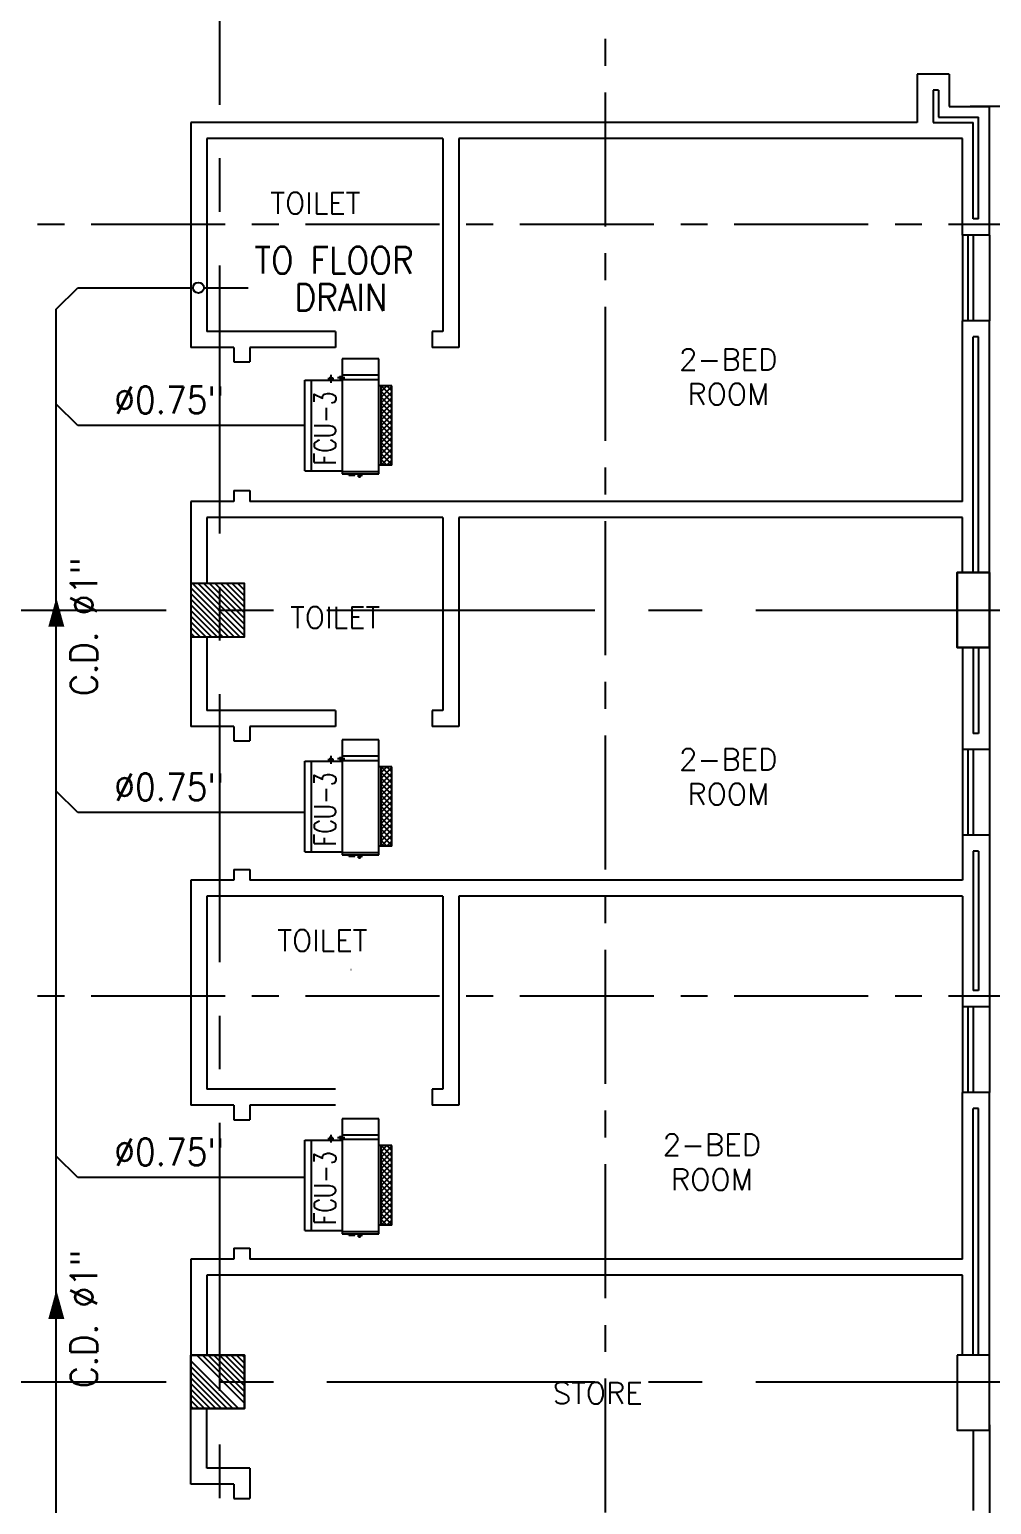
# Model space of a CAD drawing. Extents: x 417866242 to 417866633, y 43498034 to 43498122.
# Drawn here: x 417866591.19 to 417866600.17, y 43498076.51 to 43498090.27 of the extents above; entities that cross this region are included whole.
import ezdxf
from ezdxf.enums import TextEntityAlignment as Align

# ---------------------------------------------------------------- set-up
doc = ezdxf.new("R2010")
doc.units = 0
doc.header["$MEASUREMENT"] = 0
doc.linetypes.add('CENTER', pattern=[2, 1.25, -0.25, 0.25, -0.25])
doc.linetypes.add('CENTERX2', pattern=[4, 2.5, -0.5, 0.5, -0.5])
doc.layers.get('0').update_dxf_attribs({"linetype": 'CONTINUOUS'})
for name, color, linetype in [('AC-CD', 6, 'CONTINUOUS'), ('AC-TEXT', 2, 'CONTINUOUS'), ('AXES', 11, 'CENTERX2'), ('AXES1', 11, 'CENTER'), ('COL', 11, 'CONTINUOUS'), ('FCU', 6, 'CONTINUOUS'), ('HAT', 11, 'CONTINUOUS'), ('INSUL', 11, 'CONTINUOUS'), ('P-SOLIDWASTE', 6, 'CONTINUOUS'), ('RM-NAME', 11, 'CONTINUOUS'), ('ROOF', 11, 'CONTINUOUS'), ('TEXTN', 2, 'CONTINUOUS'), ('WALL', 11, 'CONTINUOUS'), ('WIN', 11, 'CONTINUOUS')]:
    doc.layers.add(name, color=color, linetype=linetype)
doc.styles.add('ROMANS', font='ROMANS.shx', dxfattribs={"width": 0.6})

# ---------------------------------------------------------------- blocks, each defined once
blk = doc.blocks.new('C11')
at = {"layer": 'HAT'}
h = blk.add_hatch(dxfattribs=at)
h.set_pattern_fill('ANSI31', color=256, scale=300, style=0)
h.set_pattern_definition([(45, (-248556.1822811713, -75061.0053373936), (-26.51650429449553, 26.51650429449553), [])])
h.paths.add_polyline_path([(300.0000000000291, 700), (-2.91038304567337e-11, 700), (0, 349.9999999998981), (300.0000000000291, 349.9999999998981)])
h.paths.add_polyline_path([(300, 349.9999999998981), (-2.91038304567337e-11, 349.9999999998981), (-2.91038304567337e-11, 0), (300.0000000000291, 0)])
at = {"layer": 'COL'}
blk.add_lwpolyline([(300.0000000000291, 700), (299.9999999999709, 0), (0, 0), (0, 700)], close=True, dxfattribs=at)
blk = doc.blocks.new('*X58')
at = {"color": 0}
for p, q in [((227928.5557043091, 155538.4989803363), (228379.7906977845, 155989.7339738117)), ((227928.5557043091, 155591.5319889253), (228326.7576891955, 155989.7339738117)), ((227928.5557043091, 155644.5649975143), (228273.7246806065, 155989.7339738117)), ((227928.5557043091, 155697.5980061032), (228220.6916720175, 155989.7339738117)), ((227928.5557043091, 155750.6310146922), (228167.6586634285, 155989.7339738117)), ((227928.5557043091, 155803.6640232812), (228114.6256548395, 155989.7339738117)), ((227928.5557043091, 155856.6970318703), (228061.5926462505, 155989.7339738117)), ((227928.5557043091, 155909.7300404592), (228008.5596376615, 155989.7339738117)), ((227928.5557043091, 155962.7630490482), (227955.5266290726, 155989.7339738117)), ((227985.8567149625, 155489.7339738117), (228428.5557043091, 155932.4329631583)), ((228038.8897235514, 155489.7339738117), (228428.555704309, 155879.3999545693)), ((228091.9227321404, 155489.7339738117), (228428.555704309, 155826.3669459803)), ((228144.9557407294, 155489.7339738117), (228428.555704309, 155773.3339373913)), ((228197.9887493184, 155489.7339738117), (228428.555704309, 155720.3009288023)), ((228251.0217579074, 155489.7339738117), (228428.555704309, 155667.2679202133)), ((228304.0547664964, 155489.7339738117), (228428.555704309, 155614.2349116243)), ((228357.0877750854, 155489.7339738117), (228428.555704309, 155561.2019030353)), ((228410.1207836744, 155489.7339738117), (228428.555704309, 155508.1688944463))]:
    blk.add_line(p, q, dxfattribs=at)
blk = doc.blocks.new('COL50')
at = {"layer": 'COL'}
blk.add_lwpolyline([(-249.9999999999709, 250), (-249.9999999999418, -250), (250, -250), (249.9999999999709, 250)], close=True, dxfattribs=at)
blk = doc.blocks.new('*X73')
at = {"color": 0}
for p, q in [((227928.5557043091, 162697.95513985), (228420.3345382707, 163189.7339738117)), ((227928.5557043091, 162750.988148439), (228367.3015296817, 163189.7339738117)), ((227928.5557043091, 162804.021157028), (228314.2685210927, 163189.7339738117)), ((227928.5557043091, 162857.054165617), (228261.2355125037, 163189.7339738117)), ((227928.5557043091, 162910.087174206), (228208.2025039147, 163189.7339738117)), ((227928.5557043091, 162963.120182795), (228155.1694953257, 163189.7339738117)), ((227928.5557043091, 163016.153191384), (228102.1364867367, 163189.7339738117)), ((227928.5557043091, 163069.186199973), (228049.1034781477, 163189.7339738117)), ((227928.5557043091, 163122.219208562), (227996.0704695588, 163189.7339738117)), ((227928.5557043091, 163175.252217151), (227943.0374609698, 163189.7339738117)), ((227973.3675468597, 162689.7339738117), (228428.555704309, 163144.922131261)), ((228026.4005554487, 162689.7339738117), (228428.555704309, 163091.889122672)), ((228079.4335640377, 162689.7339738117), (228428.555704309, 163038.856114083)), ((228132.4665726266, 162689.7339738117), (228428.555704309, 162985.823105494)), ((228185.4995812156, 162689.7339738117), (228428.555704309, 162932.790096905)), ((228238.5325898046, 162689.7339738117), (228428.555704309, 162879.7570883161)), ((228291.5655983936, 162689.7339738117), (228428.555704309, 162826.724079727)), ((228344.5986069826, 162689.7339738117), (228428.555704309, 162773.691071138)), ((228397.6316155716, 162689.7339738117), (228428.555704309, 162720.6580625491))]:
    blk.add_line(p, q, dxfattribs=at)
blk = doc.blocks.new('RM1')
at = {"layer": 'RM-NAME', "style": 'ROMANS'}
for tag, p in [('ROOMNAME1', (0, 323.8095238059759)), ('ROOMNAME2', (0, 0))]:
    blk.add_attdef(tag, text='', height=200, dxfattribs=at).set_placement(p, align=Align.MIDDLE)
blk = doc.blocks.new('*X102')
at = {"color": 0}
for p, q in [((16890.47746209932, -2466.570672882412), (16943.4517006644, -2413.596434317336)), ((16890.47746209932, -2519.603681471403), (16990.47746209933, -2419.603681471401)), ((16990.47746209933, -2565.49912589376), (16890.47746209932, -2465.499125893757)), ((16890.47746209932, -2572.636690060394), (16990.47746209933, -2472.636690060392)), ((16990.47746209933, -2512.466117304769), (16891.6077791119, -2413.596434317336)), ((16990.47746209933, -2459.433108715778), (16944.64078770089, -2413.596434317336)), ((16990.47746209933, -2618.532134482751), (16890.47746209932, -2518.532134482748)), ((16890.47746209932, -2625.669698649385), (16990.47746209933, -2525.669698649383)), ((16990.47746209933, -2671.565143071742), (16890.47746209932, -2571.565143071739)), ((16890.47746209932, -2678.702707238376), (16990.47746209933, -2578.702707238374)), ((16990.47746209933, -2724.598151660733), (16890.47746209932, -2624.59815166073)), ((16890.47746209932, -2731.735715827367), (16990.47746209933, -2631.735715827365)), ((16990.47746209933, -2777.631160249724), (16890.47746209932, -2677.631160249721)), ((16890.47746209932, -2784.768724416358), (16990.47746209933, -2684.768724416357)), ((16990.47746209933, -2830.664168838715), (16890.47746209932, -2730.664168838713)), ((16890.47746209932, -2837.801733005349), (16990.47746209933, -2737.801733005348)), ((16990.47746209933, -2883.697177427706), (16890.47746209932, -2783.697177427704)), ((16890.47746209932, -2890.83474159434), (16990.47746209933, -2790.834741594339)), ((16990.47746209933, -2936.730186016697), (16890.47746209932, -2836.730186016694)), ((16890.47746209932, -2943.867750183331), (16990.47746209933, -2843.86775018333)), ((16990.47746209933, -2989.763194605689), (16890.47746209932, -2889.763194605686)), ((16890.47746209932, -2996.900758772323), (16990.47746209933, -2896.900758772321)), ((16990.47746209933, -3042.796203194679), (16890.47746209932, -2942.796203194677)), ((16890.47746209932, -3049.933767361314), (16990.47746209933, -2949.933767361312)), ((16990.47746209933, -3095.82921178367), (16890.47746209932, -2995.829211783668)), ((16890.47746209932, -3102.966775950305), (16990.47746209933, -3002.966775950303)), ((16990.47746209933, -3148.862220372662), (16890.47746209932, -3048.862220372659)), ((16943.52866745501, -3154.946434317336), (16890.47746209932, -3101.89522896165)), ((16891.53081232129, -3154.946434317336), (16990.47746209933, -3055.999784539294)), ((16944.56382091028, -3154.946434317336), (16990.47746209933, -3109.032793128285))]:
    blk.add_line(p, q, dxfattribs=at)

msp = doc.modelspace()

# ---------------------------------------------------------------- linework, layer by layer
at = {"layer": 'AC-CD'}
for p, q in [((417866591.4404805, 43498087.665457), (417866591.6404805, 43498087.86545698)), ((417866591.6404805, 43498087.86545698), (417866592.7160754, 43498087.86545699)), ((417866592.8160754, 43498087.86545699), (417866593.2310543, 43498087.86545699)), ((417866591.4404805, 43498076.24072905), (417866591.4404806, 43498087.66545708)), ((417866591.6404805, 43498086.57964449), (417866591.4404805, 43498086.7796445)), ((417866593.7599283, 43498086.57964449), (417866591.6404805, 43498086.57964449)), ((417866591.6404805, 43498082.9688416), (417866591.4404805, 43498083.16884161)), ((417866593.7599283, 43498082.9688416), (417866591.6404805, 43498082.9688416)), ((417866591.6404805, 43498079.56290789), (417866591.4404805, 43498079.76290789)), ((417866593.7599283, 43498079.56290789), (417866591.6404805, 43498079.56290789))]:
    msp.add_line(p, q, dxfattribs=at)
msp.add_circle((417866592.7660754, 43498087.86545699), 0.05, dxfattribs=at)
at = {"layer": 'AXES'}
for p, q in [((417866592.9655978, 43498033.57267877), (417866592.9655978, 43498110.38535389)), ((417866557.9655978, 43498084.85697241), (417866626.0055978, 43498084.85697241)), ((417866557.9655978, 43498077.65697242), (417866626.0055978, 43498077.65697242))]:
    msp.add_line(p, q, dxfattribs=at)
at = {"layer": 'AXES1'}
for p, q in [((417866596.5655978, 43498040.43697241), (417866596.5655978, 43498099.25697241)), ((417866567.7655978, 43498088.45697241), (417866626.0055978, 43498088.45697241)), ((417866567.7655978, 43498081.25697241), (417866626.0055978, 43498081.25697241))]:
    msp.add_line(p, q, dxfattribs=at)
at = {"layer": 'FCU', "color": 3}
for p, q in [((417866594.4489033, 43498087.20118289), (417866594.1060033, 43498087.20118289)), ((417866594.1060033, 43498087.20118289), (417866594.1060033, 43498087.04878289)), ((417866594.4489033, 43498087.04878289), (417866594.4489033, 43498087.20118289)), ((417866593.8202533, 43498086.15743289), (417866593.8202533, 43498087.00193289)), ((417866593.9722255, 43498087.01693289), (417866594.0289872, 43498087.01693289)), ((417866593.9920284, 43498087.03193289), (417866593.9920284, 43498087.00193289)), ((417866593.9920284, 43498087.03193289), (417866594.0120283, 43498087.03193289)), ((417866594.0020283, 43498087.05186713), (417866594.0020283, 43498086.97916307)), ((417866594.0120283, 43498087.03193289), (417866594.0120283, 43498087.00193289)), ((417866594.0649223, 43498087.02733289), (417866594.133211, 43498087.02733289)), ((417866594.0810033, 43498087.03733288), (417866594.0810033, 43498087.01733289)), ((417866594.0810033, 43498087.03733288), (417866594.1060033, 43498087.03733288)), ((417866594.0810033, 43498087.01733289), (417866594.1060033, 43498087.01733289)), ((417866594.1060033, 43498087.01010071), (417866594.4489033, 43498087.01010071)), ((417866594.5711283, 43498086.95035789), (417866594.4489033, 43498086.95035789)), ((417866594.4711283, 43498086.20900789), (417866594.4711283, 43498086.95035789)), ((417866594.5711283, 43498086.20900789), (417866594.5711283, 43498086.95035789)), ((417866594.1060033, 43498086.14926507), (417866594.4489033, 43498086.14926507)), ((417866594.1694632, 43498086.11583776), (417866594.1694632, 43498086.13083776)), ((417866594.2243975, 43498086.11583776), (417866594.2243975, 43498086.13083776)), ((417866594.2599275, 43498086.10083777), (417866594.2599275, 43498086.13083776)), ((417866594.2799275, 43498086.10083777), (417866594.2799275, 43498086.13083776)), ((417866594.5711283, 43498086.20900789), (417866594.4489033, 43498086.20900789)), ((417866594.1694632, 43498086.11583776), (417866594.2243975, 43498086.11583776)), ((417866594.2492065, 43498086.11583776), (417866594.2968864, 43498086.11583776)), ((417866594.2599275, 43498086.10083777), (417866594.2799275, 43498086.10083777)), ((417866594.4489033, 43498083.64618289), (417866594.1060033, 43498083.64618289)), ((417866594.1060033, 43498083.64618289), (417866594.1060033, 43498083.49378289)), ((417866594.4489033, 43498083.49378289), (417866594.4489033, 43498083.64618289)), ((417866593.8202533, 43498082.60243289), (417866593.8202533, 43498083.44693289)), ((417866593.9722255, 43498083.46193289), (417866594.0289872, 43498083.46193289)), ((417866593.9920284, 43498083.47693289), (417866593.9920284, 43498083.44693289)), ((417866593.9920284, 43498083.47693289), (417866594.0120283, 43498083.47693289)), ((417866594.0020283, 43498083.49686714), (417866594.0020283, 43498083.42416307)), ((417866594.0120283, 43498083.47693289), (417866594.0120283, 43498083.44693289)), ((417866594.0649223, 43498083.47233289), (417866594.133211, 43498083.47233289)), ((417866594.0810033, 43498083.48233289), (417866594.0810033, 43498083.46233289)), ((417866594.0810033, 43498083.48233289), (417866594.1060033, 43498083.48233289)), ((417866594.0810033, 43498083.46233289), (417866594.1060033, 43498083.46233289)), ((417866594.1060033, 43498083.45510071), (417866594.4489033, 43498083.45510071)), ((417866594.5711283, 43498083.39535789), (417866594.4489033, 43498083.39535789)), ((417866594.4711283, 43498082.65400789), (417866594.4711283, 43498083.39535789)), ((417866594.5711283, 43498082.65400789), (417866594.5711283, 43498083.39535789)), ((417866594.1060033, 43498082.59426507), (417866594.4489033, 43498082.59426507)), ((417866594.1694632, 43498082.56083776), (417866594.1694632, 43498082.57583776)), ((417866594.1694632, 43498082.56083776), (417866594.2243975, 43498082.56083776)), ((417866594.2243975, 43498082.56083776), (417866594.2243975, 43498082.57583776)), ((417866594.2492065, 43498082.56083776), (417866594.2968864, 43498082.56083776)), ((417866594.2599275, 43498082.54583777), (417866594.2599275, 43498082.57583776)), ((417866594.2799275, 43498082.54583777), (417866594.2799275, 43498082.57583776)), ((417866594.5711283, 43498082.65400789), (417866594.4489033, 43498082.65400789)), ((417866594.2599275, 43498082.54583777), (417866594.2799275, 43498082.54583777)), ((417866594.4489033, 43498080.11118289), (417866594.1060033, 43498080.11118289)), ((417866594.1060033, 43498080.11118289), (417866594.1060033, 43498079.95878289)), ((417866594.4489033, 43498079.95878289), (417866594.4489033, 43498080.11118289)), ((417866593.9920284, 43498079.94193289), (417866593.9920284, 43498079.91193289)), ((417866593.9920284, 43498079.94193289), (417866594.0120283, 43498079.94193289)), ((417866594.0020283, 43498079.96186714), (417866594.0020283, 43498079.88916307)), ((417866594.0120283, 43498079.94193289), (417866594.0120283, 43498079.91193289)), ((417866594.0649223, 43498079.93733289), (417866594.133211, 43498079.93733289)), ((417866594.0810033, 43498079.94733289), (417866594.0810033, 43498079.92733289)), ((417866594.0810033, 43498079.94733289), (417866594.1060033, 43498079.94733289)), ((417866593.8202533, 43498079.0674329), (417866593.8202533, 43498079.91193289)), ((417866593.9722255, 43498079.92693289), (417866594.0289872, 43498079.92693289)), ((417866594.0810033, 43498079.92733289), (417866594.1060033, 43498079.92733289)), ((417866594.1060033, 43498079.92010071), (417866594.4489033, 43498079.92010071)), ((417866594.5711283, 43498079.8603579), (417866594.4489033, 43498079.8603579)), ((417866594.4711283, 43498079.11900789), (417866594.4711283, 43498079.8603579)), ((417866594.5711283, 43498079.11900789), (417866594.5711283, 43498079.8603579)), ((417866594.5711283, 43498079.11900789), (417866594.4489033, 43498079.11900789)), ((417866594.1060033, 43498079.05926507), (417866594.4489033, 43498079.05926507)), ((417866594.1694632, 43498079.02583776), (417866594.1694632, 43498079.04083776)), ((417866594.1694632, 43498079.02583776), (417866594.2243975, 43498079.02583776)), ((417866594.2243975, 43498079.02583776), (417866594.2243975, 43498079.04083776)), ((417866594.2492065, 43498079.02583776), (417866594.2968864, 43498079.02583776)), ((417866594.2599275, 43498079.01083777), (417866594.2599275, 43498079.04083776)), ((417866594.2599275, 43498079.01083777), (417866594.2799275, 43498079.01083777)), ((417866594.2799275, 43498079.01083777), (417866594.2799275, 43498079.04083776))]:
    msp.add_line(p, q, dxfattribs=at)
at = {"layer": 'FCU', "color": 6}
for p, q in [((417866593.7599283, 43498086.15743289), (417866593.7599283, 43498087.00193289)), ((417866593.7599283, 43498087.00193289), (417866594.1060033, 43498087.00193289)), ((417866594.1060033, 43498087.04878289), (417866594.1060033, 43498086.12885789)), ((417866594.4489033, 43498087.04878289), (417866594.1060033, 43498087.04878289)), ((417866594.4489033, 43498086.12885789), (417866594.4489033, 43498087.04878289)), ((417866593.7599283, 43498086.15743289), (417866594.1060033, 43498086.15743289)), ((417866594.1060033, 43498086.12885789), (417866594.4489033, 43498086.12885789)), ((417866593.7599283, 43498082.60243289), (417866593.7599283, 43498083.44693289)), ((417866593.7599283, 43498083.44693289), (417866594.1060033, 43498083.44693289)), ((417866594.1060033, 43498083.49378289), (417866594.1060033, 43498082.57385789)), ((417866594.4489033, 43498083.49378289), (417866594.1060033, 43498083.49378289)), ((417866594.4489033, 43498082.57385789), (417866594.4489033, 43498083.49378289)), ((417866593.7599283, 43498082.60243289), (417866594.1060033, 43498082.60243289)), ((417866594.1060033, 43498082.57385789), (417866594.4489033, 43498082.57385789)), ((417866594.1060033, 43498079.95878289), (417866594.1060033, 43498079.03885789)), ((417866594.4489033, 43498079.95878289), (417866594.1060033, 43498079.95878289)), ((417866594.4489033, 43498079.03885789), (417866594.4489033, 43498079.95878289)), ((417866593.7599283, 43498079.0674329), (417866593.7599283, 43498079.91193289)), ((417866593.7599283, 43498079.91193289), (417866594.1060033, 43498079.91193289)), ((417866593.7599283, 43498079.0674329), (417866594.1060033, 43498079.0674329)), ((417866594.1060033, 43498079.03885789), (417866594.4489033, 43498079.03885789))]:
    msp.add_line(p, q, dxfattribs=at)
at = {"layer": 'INSUL'}
for p, q in [((417866599.6705978, 43498089.70697398), (417866599.6205978, 43498089.70697366)), ((417866599.6205978, 43498089.70697366), (417866599.6205991, 43498089.40697242)), ((417866599.6705978, 43498089.70697398), (417866599.670599, 43498089.45697241)), ((417866599.670599, 43498089.45697241), (417866600.0455978, 43498089.45697241)), ((417866600.0455978, 43498088.50697241), (417866600.0455978, 43498089.45697241)), ((417866599.6205991, 43498089.40697242), (417866599.9955978, 43498089.40697242)), ((417866599.9955978, 43498088.50697241), (417866599.9955978, 43498089.40697242)), ((417866600.0455978, 43498088.50697241), (417866599.9955978, 43498088.50697241)), ((417866600.0455978, 43498087.40697242), (417866599.9955978, 43498087.40697242)), ((417866599.9955978, 43498085.20697241), (417866599.9955978, 43498087.40697242)), ((417866600.0455978, 43498085.20697241), (417866600.0455978, 43498087.40697242)), ((417866599.9955978, 43498084.50697241), (417866599.9955978, 43498083.70697241)), ((417866600.0455978, 43498084.50697241), (417866600.0455978, 43498083.70697241)), ((417866600.0455978, 43498083.70697241), (417866599.9955978, 43498083.70697241)), ((417866600.0455978, 43498082.60697241), (417866599.9955978, 43498082.60697241)), ((417866599.9955978, 43498082.60697241), (417866599.9955978, 43498081.30697241)), ((417866600.0455978, 43498082.60697241), (417866600.0455978, 43498081.30697241)), ((417866600.0455978, 43498081.30697241), (417866599.9955978, 43498081.30697241)), ((417866600.0455978, 43498080.20697241), (417866599.9955978, 43498080.20697241)), ((417866599.9955978, 43498077.90697242), (417866599.9955978, 43498080.20697241)), ((417866600.0455978, 43498080.20697241), (417866599.9955978, 43498080.20697241)), ((417866600.0455978, 43498077.90697242), (417866600.0455978, 43498080.20697241))]:
    msp.add_line(p, q, dxfattribs=at)
at = {"layer": 'P-SOLIDWASTE'}
for points in [[(417866593.4562961, 43498087.86545699, 0, 0.1500000000000001, 0), (417866593.1834278, 43498087.86545699, 0.1500000000000001, 0.1500000000000001, 0)], [(417866591.4404805, 43498084.97469112, 0, 0.1500000000000001, 0), (417866591.4404805, 43498084.70182279, 0.1500000000000001, 0.1500000000000001, 0)], [(417866591.4404805, 43498078.51613348, 0, 0.1500000000000001, 0), (417866591.4404805, 43498078.24326514, 0.1500000000000001, 0.1500000000000001, 0)]]:
    msp.add_lwpolyline(points, format="xyseb", dxfattribs=at)
at = {"layer": 'ROOF'}
msp.add_line((417866609.7855978, 43498089.55697241), (417866599.9655978, 43498089.55697241), dxfattribs=at)
at = {"layer": 'WALL'}
for p, q in [((417866599.7705978, 43498089.85697461), (417866599.4705978, 43498089.85697271)), ((417866599.4705978, 43498089.85697271), (417866599.4705991, 43498089.40697242)), ((417866599.7705978, 43498089.85697461), (417866599.7705991, 43498089.55697241)), ((417866599.7705991, 43498089.55697241), (417866600.1455978, 43498089.55697241)), ((417866600.1455978, 43498088.35697241), (417866600.1455978, 43498089.55697241)), ((417866599.4705991, 43498089.40697134), (417866592.6955978, 43498089.40697242)), ((417866595.0455978, 43498089.25697241), (417866592.8455978, 43498089.25697241)), ((417866599.8955978, 43498089.25697241), (417866595.1955978, 43498089.25697241)), ((417866599.8955978, 43498088.35697241), (417866599.8955978, 43498089.25697241)), ((417866600.1455978, 43498088.35697241), (417866599.8955978, 43498088.35697241)), ((417866600.1455978, 43498087.55697241), (417866599.8955978, 43498087.55697241)), ((417866599.8955978, 43498085.87197241), (417866599.8955978, 43498087.55697241)), ((417866600.1455978, 43498085.20697241), (417866600.1455978, 43498087.55697241)), ((417866594.0455978, 43498087.45697241), (417866592.8455978, 43498087.45697241)), ((417866595.0455978, 43498087.45697241), (417866594.9455978, 43498087.45697241)), ((417866593.0955978, 43498087.30697241), (417866592.6955978, 43498087.30697241)), ((417866594.0455978, 43498087.30697241), (417866593.2455978, 43498087.30697241)), ((417866595.1955978, 43498087.30697241), (417866594.9455978, 43498087.30697241)), ((417866593.0955978, 43498085.87197241), (417866592.6955978, 43498085.87197241)), ((417866599.8955978, 43498085.87197241), (417866593.2455978, 43498085.87197241)), ((417866595.0455978, 43498085.72197241), (417866592.8455978, 43498085.72197241)), ((417866599.8955978, 43498085.72197241), (417866595.1955978, 43498085.72197241)), ((417866599.8955978, 43498085.20697241), (417866599.8955978, 43498085.72197241)), ((417866599.8955978, 43498084.50697241), (417866599.8955978, 43498083.55697241)), ((417866600.1455978, 43498084.50697241), (417866600.1455978, 43498083.55697241)), ((417866594.0455978, 43498083.92197242), (417866592.8455978, 43498083.92197242)), ((417866595.0455978, 43498083.92197242), (417866594.9455978, 43498083.92197242)), ((417866593.0955978, 43498083.77197241), (417866592.6955978, 43498083.77197241)), ((417866594.0455978, 43498083.77197241), (417866593.2455978, 43498083.77197241)), ((417866595.1955978, 43498083.77197241), (417866594.9455978, 43498083.77197241)), ((417866600.1455978, 43498083.55697241), (417866599.8955978, 43498083.55697241)), ((417866599.8955978, 43498082.75697241), (417866599.8955978, 43498082.33697242)), ((417866600.1455978, 43498082.75697241), (417866599.8955978, 43498082.75697241)), ((417866600.1455978, 43498082.75697241), (417866600.1455978, 43498081.15697242)), ((417866593.0955978, 43498082.33697242), (417866592.6955978, 43498082.33697242)), ((417866599.8955978, 43498082.33697242), (417866593.2455978, 43498082.33697242)), ((417866595.0455978, 43498082.18697241), (417866592.8455978, 43498082.18697241)), ((417866599.8955978, 43498082.18697241), (417866595.1955978, 43498082.18697241)), ((417866599.8955978, 43498082.18697241), (417866599.8955978, 43498081.15697242)), ((417866600.1455978, 43498081.15697242), (417866599.8955978, 43498081.15697242)), ((417866594.0455978, 43498080.38697241), (417866592.8455978, 43498080.38697241)), ((417866595.0455978, 43498080.38697241), (417866594.9455978, 43498080.38697241)), ((417866599.8955978, 43498078.80197241), (417866599.8955978, 43498080.35697241)), ((417866600.1455978, 43498080.35697241), (417866599.8955978, 43498080.35697241)), ((417866600.1455978, 43498080.35697241), (417866599.8955978, 43498080.35697241)), ((417866599.8955978, 43498078.80197241), (417866599.8955978, 43498080.35697241)), ((417866600.1455978, 43498077.90697242), (417866600.1455978, 43498080.35697241)), ((417866600.1455978, 43498077.90697242), (417866600.1455978, 43498080.35697241)), ((417866593.0955978, 43498080.23697241), (417866592.6955978, 43498080.23697241)), ((417866594.0455978, 43498080.23697241), (417866593.2455978, 43498080.23697241)), ((417866595.1955978, 43498080.23697241), (417866594.9455978, 43498080.23697241)), ((417866593.0955978, 43498078.80197241), (417866592.6955978, 43498078.80197241)), ((417866599.8955978, 43498078.80197241), (417866593.2455978, 43498078.80197241)), ((417866599.8955978, 43498078.65197241), (417866592.8455978, 43498078.65197241)), ((417866599.8955978, 43498077.90697242), (417866599.8955978, 43498078.65197241)), ((417866592.6955978, 43498076.70197241), (417866592.6955978, 43498077.40697242)), ((417866592.6955978, 43498076.70197241), (417866592.6955978, 43498077.40697242)), ((417866592.8455978, 43498076.85197242), (417866592.8455978, 43498077.40697242)), ((417866599.9955978, 43498077.20697241), (417866599.9955978, 43498076.4569305)), ((417866600.1455978, 43498077.25697241), (417866600.1455978, 43498072.00697241)), ((417866593.2455978, 43498076.85197242), (417866592.8455978, 43498076.85197242)), ((417866593.0955978, 43498076.70197241), (417866592.6955978, 43498076.70197241))]:
    msp.add_line(p, q, dxfattribs=at)
at = {"layer": 'WALL', "linetype": 'ByBlock'}
for p, q in [((417866592.6955978, 43498089.40697242), (417866592.6955978, 43498087.30697241)), ((417866592.8455978, 43498089.25697241), (417866592.8455978, 43498087.45697241)), ((417866595.0455978, 43498089.25697241), (417866595.0455978, 43498087.45697241)), ((417866595.1955978, 43498089.25697241), (417866595.1955978, 43498087.30697241)), ((417866594.0455978, 43498087.45697241), (417866594.0455978, 43498087.30697241)), ((417866594.9455978, 43498087.45697241), (417866594.9455978, 43498087.30697241)), ((417866593.0955978, 43498087.30697241), (417866593.0955978, 43498087.17247241)), ((417866593.2455978, 43498087.30697241), (417866593.2455978, 43498087.17247241)), ((417866593.0955978, 43498087.17247241), (417866593.2455978, 43498087.17247241)), ((417866592.6955978, 43498085.87197241), (417866592.6955978, 43498083.77197241)), ((417866593.0955978, 43498085.97247241), (417866593.2455978, 43498085.97247241)), ((417866593.0955978, 43498085.97247241), (417866593.0955978, 43498085.87197241)), ((417866593.2455978, 43498085.97247241), (417866593.2455978, 43498085.87197241)), ((417866592.8455978, 43498085.72197241), (417866592.8455978, 43498085.10697241)), ((417866595.0455978, 43498085.72197241), (417866595.0455978, 43498083.92197242)), ((417866595.1955978, 43498085.72197241), (417866595.1955978, 43498083.77197241)), ((417866592.8455978, 43498084.60697241), (417866592.8455978, 43498083.92197242)), ((417866594.0455978, 43498083.92197242), (417866594.0455978, 43498083.77197241)), ((417866594.9455978, 43498083.92197242), (417866594.9455978, 43498083.77197241)), ((417866593.0955978, 43498083.77197241), (417866593.0955978, 43498083.63747241)), ((417866593.2455978, 43498083.77197241), (417866593.2455978, 43498083.63747241)), ((417866593.0955978, 43498083.63747241), (417866593.2455978, 43498083.63747241)), ((417866593.0955978, 43498082.43747241), (417866593.0955978, 43498082.33697242)), ((417866593.0955978, 43498082.43747241), (417866593.2455978, 43498082.43747241)), ((417866593.2455978, 43498082.43747241), (417866593.2455978, 43498082.33697242)), ((417866592.6955978, 43498082.33697242), (417866592.6955978, 43498080.23697241)), ((417866592.8455978, 43498082.18697241), (417866592.8455978, 43498080.38697241)), ((417866595.0455978, 43498082.18697241), (417866595.0455978, 43498080.38697241)), ((417866595.1955978, 43498082.18697241), (417866595.1955978, 43498080.23697241)), ((417866594.9455978, 43498080.38697241), (417866594.9455978, 43498080.23697241)), ((417866593.0955978, 43498080.23697241), (417866593.0955978, 43498080.10247241)), ((417866593.2455978, 43498080.23697241), (417866593.2455978, 43498080.10247241)), ((417866593.0955978, 43498080.10247241), (417866593.2455978, 43498080.10247241)), ((417866593.0955978, 43498078.90247241), (417866593.0955978, 43498078.80197241)), ((417866593.0955978, 43498078.90247241), (417866593.2455978, 43498078.90247241)), ((417866593.2455978, 43498078.90247241), (417866593.2455978, 43498078.80197241)), ((417866592.6955978, 43498078.80197241), (417866592.6955978, 43498077.90697242)), ((417866592.8455978, 43498078.65197241), (417866592.8455978, 43498077.90697242)), ((417866593.2455978, 43498076.85197242), (417866593.2455978, 43498076.56747241)), ((417866593.0955978, 43498076.70197241), (417866593.0955978, 43498076.56747241)), ((417866593.0955978, 43498076.56747241), (417866593.2455978, 43498076.56747241))]:
    msp.add_line(p, q, dxfattribs=at)
at = {"layer": 'WALL', "linetype": 'ByBlock', "ltscale": 0.3}
msp.add_line((417866594.1900455, 43498081.50208602), (417866594.1880455, 43498081.50008602), dxfattribs=at)
for points in [[(417866600.1455978, 43498084.50697241), (417866599.8455978, 43498084.50697241), (417866599.8455978, 43498085.20697241), (417866600.1455978, 43498085.20697241)], [(417866593.1955978, 43498085.10697241), (417866592.6955978, 43498085.10697241), (417866592.6955978, 43498084.60697241), (417866593.1955978, 43498084.60697241)], [(417866593.1955978, 43498077.40697241), (417866592.6955978, 43498077.40697241), (417866592.6955978, 43498077.90697241), (417866593.1955978, 43498077.90697241)]]:
    msp.add_lwpolyline(points, close=True, dxfattribs=at)
at = {"layer": 'WIN'}
for p, q in [((417866599.8955978, 43498088.35697241), (417866599.8955978, 43498087.55697241)), ((417866599.9455978, 43498088.35697241), (417866599.9455978, 43498087.55697241)), ((417866599.9955978, 43498088.35697241), (417866599.9955978, 43498087.55697241)), ((417866600.1455978, 43498088.35697241), (417866600.1455978, 43498087.55697241)), ((417866599.8955978, 43498083.55697241), (417866599.8955978, 43498082.75697241)), ((417866599.9455978, 43498083.55697241), (417866599.9455978, 43498082.75697241)), ((417866599.9955978, 43498083.55697241), (417866599.9955978, 43498082.75697241)), ((417866600.1455978, 43498083.55697241), (417866600.1455978, 43498082.75697241)), ((417866599.8955978, 43498081.15697242), (417866599.8955978, 43498080.35697241)), ((417866599.9455978, 43498081.15697242), (417866599.9455978, 43498080.35697241)), ((417866599.9955978, 43498081.15697242), (417866599.9955978, 43498080.35697241)), ((417866600.1455978, 43498081.15697242), (417866600.1455978, 43498080.35697241))]:
    msp.add_line(p, q, dxfattribs=at)

# ---------------------------------------------------------------- block references
at = {"layer": 'COL', "linetype": 'ByBlock', "xscale": -0.0009999871253967285, "yscale": 0.001000002026557922, "zscale": 0.001}
for p in [(417866600.1455978, 43498084.50697241), (417866600.1455978, 43498077.20697241)]:
    msp.add_blockref('C11', p, dxfattribs=at)
at = {"layer": 'COL', "xscale": 0.0009999871253967285, "yscale": 0.001000002026557922, "zscale": 0.001}
for p in [(417866592.9455978, 43498084.85697241), (417866592.9455978, 43498077.65697242)]:
    msp.add_blockref('COL50', p, dxfattribs=at)
at = {"layer": 'FCU', "color": 11, "extrusion": (0, 0, -1), "xscale": -0.0009999871253967285, "yscale": 0.001000002026557922, "zscale": -0.001}
for p in [(-417866577.5806509, 43498089.36395432), (-417866577.5806509, 43498085.80895432), (-417866577.5806509, 43498082.27395432)]:
    msp.add_blockref('*X102', p, dxfattribs=at)
at = {"layer": 'HAT', "xscale": -0.0009999871253967285, "yscale": 0.001000002026557922, "zscale": 0.001}
for name in ['*X73', '*X58']:
    msp.add_blockref(name, (417866821.1241536, 43497921.91723844), dxfattribs=at)
at = {"layer": 'RM-NAME'}
ref = msp.add_blockref('RM1', (417866593.8578281, 43498088.65334761), dxfattribs=dict(at, xscale=-0.0009999871253967285, yscale=0.001000002026557922, zscale=0.001))
ref.add_attrib('ROOMNAME2', 'TOILET', dxfattribs={"height": 0.2, "style": 'ROMANS'}).set_placement((417866593.8578281, 43498088.65334761), align=Align.MIDDLE)
ref = msp.add_blockref('RM1', (417866597.7091736, 43498086.87259241), dxfattribs=dict(at, xscale=0.0009999871253967285, yscale=0.001000002026557922, zscale=0.001))
ref.add_attrib('ROOMNAME2', 'ROOM', dxfattribs={"height": 0.2, "style": 'ROMANS'}).set_placement((417866597.7091736, 43498086.87259241), align=Align.MIDDLE)
ref.add_attrib('ROOMNAME1', '2-BED', dxfattribs={"height": 0.2, "style": 'ROMANS'}).set_placement((417866597.7091736, 43498087.19640194), align=Align.MIDDLE)
ref = msp.add_blockref('RM1', (417866594.0421058, 43498084.78864734), dxfattribs=dict(at, xscale=-0.0009999871253967285, yscale=0.001000002026557922, zscale=0.001))
ref.add_attrib('ROOMNAME2', 'TOILET', dxfattribs={"height": 0.2, "style": 'ROMANS'}).set_placement((417866594.0421058, 43498084.78864734), align=Align.MIDDLE)
ref = msp.add_blockref('RM1', (417866597.7091736, 43498083.14077662), dxfattribs=dict(at, xscale=0.0009999871253967285, yscale=0.001000002026557922, zscale=0.001))
ref.add_attrib('ROOMNAME2', 'ROOM', dxfattribs={"height": 0.2, "style": 'ROMANS'}).set_placement((417866597.7091736, 43498083.14077662), align=Align.MIDDLE)
ref.add_attrib('ROOMNAME1', '2-BED', dxfattribs={"height": 0.2, "style": 'ROMANS'}).set_placement((417866597.7091736, 43498083.46458615), align=Align.MIDDLE)
ref = msp.add_blockref('RM1', (417866593.9227023, 43498081.77429962), dxfattribs=dict(at, xscale=-0.0009999871253967285, yscale=0.001000002026557922, zscale=0.001))
ref.add_attrib('ROOMNAME2', 'TOILET', dxfattribs={"height": 0.2, "style": 'ROMANS'}).set_placement((417866593.9227023, 43498081.77429962), align=Align.MIDDLE)
ref = msp.add_blockref('RM1', (417866597.5563157, 43498079.54547349), dxfattribs=dict(at, xscale=0.0009999871253967285, yscale=0.001000002026557922, zscale=0.001))
ref.add_attrib('ROOMNAME2', 'ROOM', dxfattribs={"height": 0.2, "style": 'ROMANS'}).set_placement((417866597.5563157, 43498079.54547349), align=Align.MIDDLE)
ref.add_attrib('ROOMNAME1', '2-BED', dxfattribs={"height": 0.2, "style": 'ROMANS'}).set_placement((417866597.5563157, 43498079.86928302), align=Align.MIDDLE)
ref = msp.add_blockref('RM1', (417866596.4917923, 43498077.55107835), dxfattribs=dict(at, xscale=0.0009999871253967285, yscale=0.001000002026557922, zscale=0.001))
ref.add_attrib('ROOMNAME2', 'STORE', dxfattribs={"height": 0.2, "style": 'ROMANS'}).set_placement((417866596.4917923, 43498077.55107835), align=Align.MIDDLE)

# ---------------------------------------------------------------- texts
at = {"layer": 'AC-TEXT', "style": 'ROMANS', "width": 0.9}
for s, p in [('TO FLOOR ', (417866593.2893126, 43498087.99655695)), ('DRAIN', (417866593.6618935, 43498087.65074003))]:
    msp.add_text(s, height=0.25, dxfattribs=at).set_placement(p)
for p in [(417866592.415417, 43498086.81787837), (417866592.415417, 43498083.20707548), (417866592.415417, 43498079.80114177)]:
    msp.add_text(' %%c0.75"', height=0.25, dxfattribs=at).set_placement(p, align=Align.MIDDLE)
for p in [(417866591.6976442, 43498084.70311822), (417866591.6976442, 43498078.24456058)]:
    msp.add_text('C.D. %%c1"', height=0.25, rotation=90, dxfattribs=at).set_placement(p, align=Align.MIDDLE)
at = {"layer": 'TEXTN', "style": 'ROMANS', "width": 0.75}
for p in [(417866594.0471681, 43498086.2101678), (417866594.0471681, 43498082.6551678), (417866594.0471681, 43498079.12016781)]:
    msp.add_text('FCU-3', height=0.2, rotation=90, dxfattribs=at).set_placement(p)

doc.saveas('drawing.dxf')
